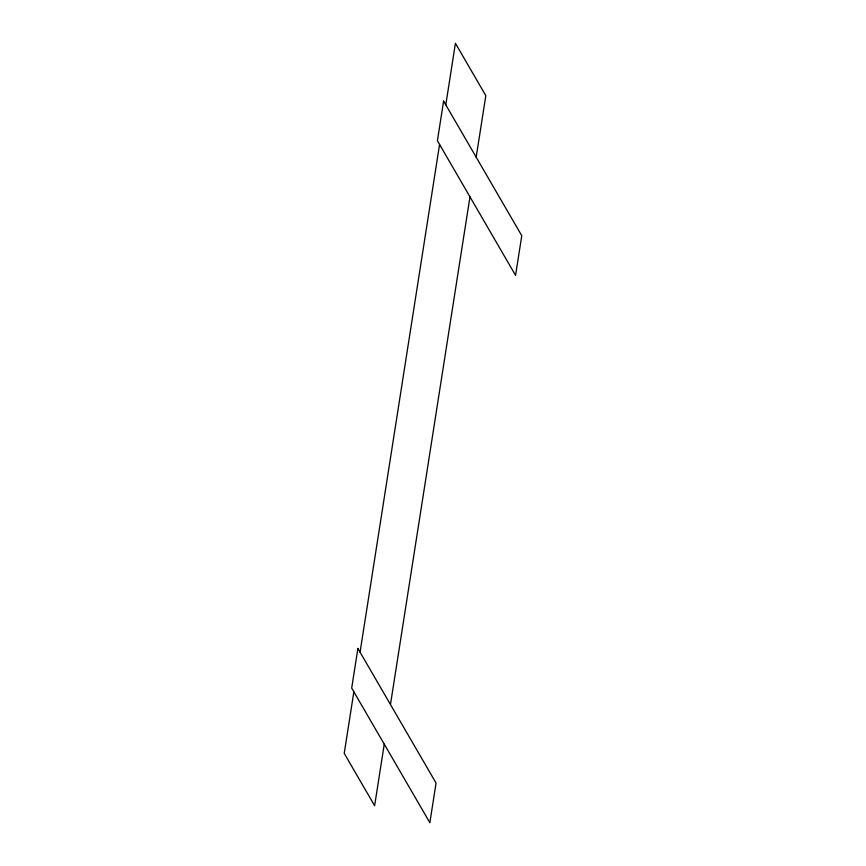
<?xml version="1.0" encoding="UTF-8"?>
<svg xmlns="http://www.w3.org/2000/svg" width="866" height="866" viewBox="0 0 866 866"><rect width="100%" height="100%" fill="white"/><g stroke="black" fill="none" stroke-linecap="round" stroke-linejoin="round"><path stroke-width="1.3" d="M353.858 691.815L344.224 753.355L374.621 805.716L384.255 744.175M360.072 652.174L439.571 144.481M445.784 104.84L455.419 43.3L485.815 95.65L476.181 157.19M390.469 704.523L469.967 196.831M357.896 648.439L351.693 688.08L429.861 822.7L436.063 783.059L357.896 648.439M443.608 101.095L437.406 140.747L515.562 275.366L521.776 235.714L443.608 101.095"/></g></svg>
